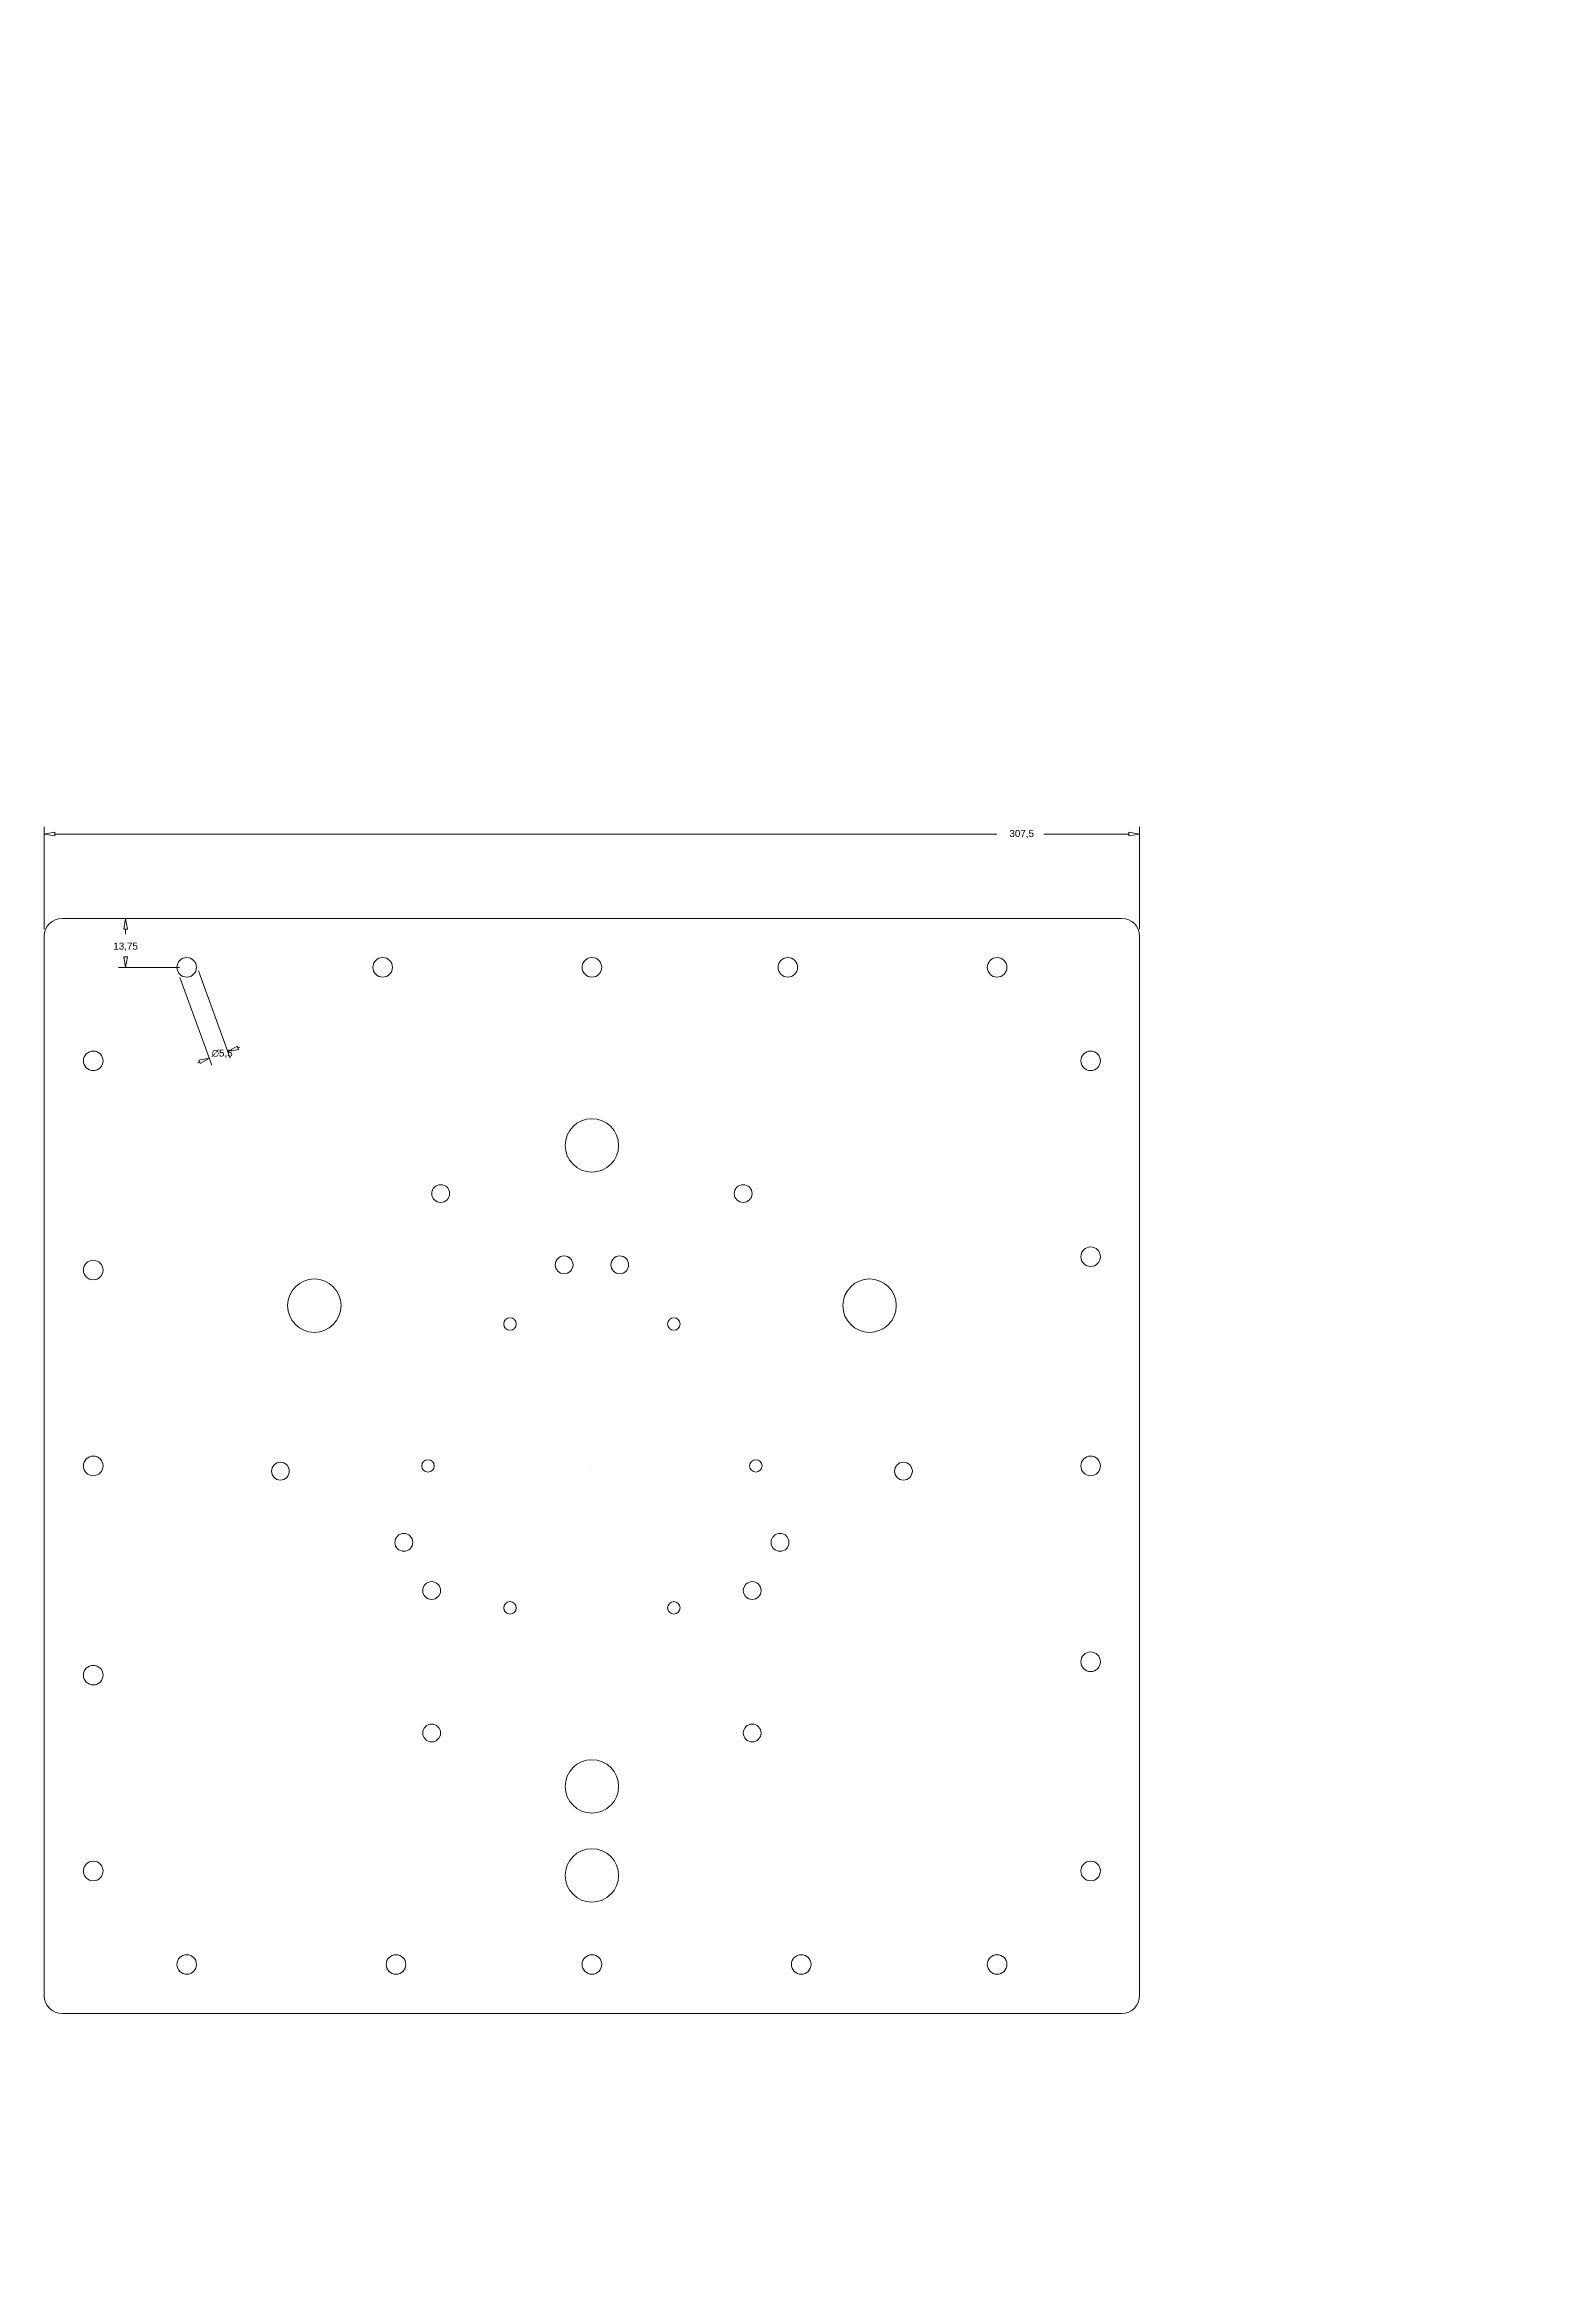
# Model space of a CAD drawing. Header units: millimetres. Extents: x -5 to 418, y 0 to 621.
import ezdxf

# ---------------------------------------------------------------- set-up
doc = ezdxf.new("R2010")
doc.units = ezdxf.units.MM
doc.layers.add('BEMAßUNGEN', color=7, linetype='Continuous', lineweight=0)
doc.layers.add('SICHTBAR', color=7, linetype='Continuous', lineweight=0)
doc.dimstyles.new('ISO-25', dxfattribs={"dimtxt": 2.5, "dimasz": 2.5, "dimexe": 1.25, "dimexo": 0.625, "dimtad": 1, "dimtxsty": 'Standard', "dimcen": 2.5, "dimadec": 0, "dimazin": 0, "dimtfac": 1, "dimtmove": 0, "dimatfit": 3, "dimfxl": 1, "dimarcsym": 0})

# ---------------------------------------------------------------- blocks, each defined once
blk = doc.blocks.new('D1')
at = {"layer": 'BEMAßUNGEN'}
for p, q in [((-5.23, 372.55), (-5.23, 401.22)), ((-2.23, 399.22), (262.23, 399.22)), ((299.27, 399.22), (275.4, 399.22)), ((302.27, 372.55), (302.27, 401.22))]:
    blk.add_line(p, q, dxfattribs=at)
for points in [[(-5.23, 399.22), (-2.23, 399.72), (-2.23, 398.72), (-5.23, 399.22)], [(302.27, 399.22), (299.27, 398.72), (299.27, 399.72), (302.27, 399.22)]]:
    blk.add_lwpolyline(points, dxfattribs=at)
at = {"layer": 'BEMAßUNGEN', "char_height": 1.9699, "attachment_point": 5}
for s, insert in [('{\\fArial|b0|i0|c0|p0;}', (264.94, 399.22)), ('{\\fArial|b0|i0|c0|p0;307,5}{\\fArial|b0|i0|c0|p0;}', (269.17, 399.22)), ('{\\fArial|b0|i0|c0|p0;}', (269.17, 399.22)), ('{\\fArial|b0|i0|c0|p0;}', (269.17, 399.22)), ('{\\fArial|b0|i0|c0|p0;}', (273.4, 399.22))]:
    blk.add_mtext(s, dxfattribs=dict(at, insert=insert))
blk = doc.blocks.new('D2')
at = {"layer": 'BEMAßUNGEN'}
for p, q in [((38.04, 360.86), (47, 336.26)), ((32.87, 358.98), (41.83, 334.38)), ((49.13, 339.16), (49.7, 339.37)), ((38.33, 335.23), (37.76, 335.03))]:
    blk.add_line(p, q, dxfattribs=at)
for points in [[(41.15, 336.26), (38.5, 334.76), (38.16, 335.7), (41.15, 336.26)], [(46.31, 338.14), (48.96, 339.63), (49.3, 338.69), (46.31, 338.14)], [(148.52, 221.8), (148.52, 221.8), (148.52, 221.8), (148.52, 221.8), (148.52, 221.8)]]:
    blk.add_lwpolyline(points, dxfattribs=at)
at = {"layer": 'BEMAßUNGEN', "char_height": 1.9699, "attachment_point": 5}
for s, insert in [('{\\fArial|b0|i0|c0|p0;}', (40.85, 337.56)), ('{\\fAlibre Symbols|b0|i0|c0|p0;n}{\\fArial|b0|i0|c0|p0;5,5}{\\fArial|b0|i0|c0|p0;}', (44.73, 337.56)), ('{\\fArial|b0|i0|c0|p0;}', (44.73, 337.56)), ('{\\fArial|b0|i0|c0|p0;}', (44.73, 337.56)), ('{\\fArial|b0|i0|c0|p0;}', (48.61, 337.56))]:
    blk.add_mtext(s, dxfattribs=dict(at, insert=insert))
blk = doc.blocks.new('D3')
at = {"layer": 'BEMAßUNGEN'}
for p, q in [((1.77, 375.55), (19.61, 375.55)), ((17.61, 372.55), (17.61, 371.15)), ((32.77, 361.8), (15.61, 361.8)), ((17.61, 364.8), (17.61, 364.8))]:
    blk.add_line(p, q, dxfattribs=at)
for points in [[(17.61, 375.55), (18.11, 372.55), (17.11, 372.55), (17.61, 375.55)], [(17.61, 361.8), (17.11, 364.8), (18.11, 364.8), (17.61, 361.8)]]:
    blk.add_lwpolyline(points, dxfattribs=at)
at = {"layer": 'BEMAßUNGEN', "char_height": 1.9699, "attachment_point": 5}
for s, insert in [('{\\fArial|b0|i0|c0|p0;}', (13.38, 367.57)), ('{\\fArial|b0|i0|c0|p0;13,75}{\\fArial|b0|i0|c0|p0;}', (17.61, 367.57)), ('{\\fArial|b0|i0|c0|p0;}', (17.61, 367.57)), ('{\\fArial|b0|i0|c0|p0;}', (17.61, 367.57)), ('{\\fArial|b0|i0|c0|p0;}', (21.85, 367.57))]:
    blk.add_mtext(s, dxfattribs=dict(at, insert=insert))

msp = doc.modelspace()

# ---------------------------------------------------------------- linework, layer by layer
at = {"layer": 'SICHTBAR'}
for p, q in [((-0.2251, 375.5499), (297.2749, 375.5499)), ((-5.2251, 73.0499), (-5.2251, 370.5499)), ((302.2749, 370.5499), (302.2749, 73.0499)), ((297.2749, 68.0499), (-0.2251, 68.0499))]:
    msp.add_line(p, q, dxfattribs=at)
for centre, radius in [((34.7749, 361.7999), 2.75), ((89.7749, 361.7999), 2.75), ((148.5249, 361.7999), 2.75), ((203.5249, 361.7999), 2.75), ((262.2749, 361.7999), 2.75), ((8.5249, 335.5499), 2.75), ((288.5249, 335.5499), 2.75), ((148.5249, 311.7999), 7.5), ((106.0729, 298.2709), 2.5), ((190.9769, 298.2709), 2.5), ((8.5249, 276.7999), 2.75), ((140.7139, 278.2709), 2.5), ((156.3359, 278.2709), 2.5), ((288.5249, 280.5499), 2.75), ((70.5827, 266.7999), 7.5), ((226.4672, 266.7999), 7.5), ((125.5249, 261.6369), 1.75), ((171.5249, 261.6369), 1.75), ((8.5249, 221.7999), 2.75), ((288.5249, 221.7999), 2.75), ((61.0731, 220.329), 2.5), ((102.5251, 221.8), 1.75), ((194.5248, 221.8), 1.75), ((235.9768, 220.329), 2.5), ((95.7141, 200.329), 2.5), ((201.3358, 200.329), 2.5), ((103.5251, 186.7999), 2.5), ((193.5248, 186.7999), 2.5), ((125.5251, 181.9629), 1.75), ((171.5248, 181.9629), 1.75), ((288.5249, 166.7999), 2.75), ((8.5249, 163.0499), 2.75), ((103.5251, 146.7999), 2.5), ((193.5248, 146.7999), 2.5), ((148.5249, 131.7999), 7.5), ((148.5249, 106.7999), 7.5), ((8.5249, 108.0499), 2.75), ((288.5249, 108.0499), 2.75), ((34.7749, 81.7999), 2.75), ((93.5249, 81.7999), 2.75), ((148.5249, 81.7999), 2.75), ((207.2749, 81.7999), 2.75), ((262.2749, 81.7999), 2.75)]:
    msp.add_circle(centre, radius, dxfattribs=at)
for centre, start, end in [((-0.2251, 370.5499), 90, 180), ((297.2749, 370.5499), 0, 90), ((-0.2251, 73.0499), 180, 270), ((297.2749, 73.0499), 270, 0)]:
    msp.add_arc(centre, 5, start, end, dxfattribs=at)

# ---------------------------------------------------------------- dimensions: what is measured, and where the dimension line sits
at = {"layer": 'BEMAßUNGEN'}
for p1, p2, angle, picture, middle, turn in [((-5.2251, 370.5499), (302.2749, 370.5499), 180, 'D1', (417.6936, 621.0226), 180), ((34.7749, 361.7999), (-0.2251, 375.5499), 90, 'D3', (166.1394, 589.3673), 90)]:
    dim = msp.add_linear_dim(base=(0, 0), p1=p1, p2=p2, angle=angle, dimstyle='ISO-25', override={"dimtxt": 2.499554, "dimtad": 0, "dimdec": 3, "dimzin": 0, "dimse1": 0, "dimse2": 0, "dimsd1": 0, "dimsd2": 0, "dimadec": 3, "dimazin": 0, "dimtol": 0, "dimlim": 0, "dimtp": 0, "dimtm": 0, "dimtdec": 3}, dxfattribs=at)
    dim.commit()
    dim.dimension.update_dxf_attribs({"geometry": picture, "text_midpoint": middle, "text_rotation": turn})
dim = msp.add_linear_dim(base=(0, 0), p1=(37.3591, 362.7405), p2=(32.1908, 360.8594), dimstyle='ISO-25', override={"dimtxt": 2.499554, "dimtad": 0, "dimdec": 3, "dimzin": 0, "dimse1": 0, "dimse2": 0, "dimsd1": 0, "dimsd2": 0, "dimadec": 3, "dimazin": 0, "dimtol": 0, "dimlim": 0, "dimtp": 0, "dimtm": 0, "dimtdec": 3}, dxfattribs=at)
dim.commit()
dim.dimension.update_dxf_attribs({"geometry": 'D2', "text_midpoint": (193.2516, 559.3609)})

doc.saveas('drawing.dxf')
